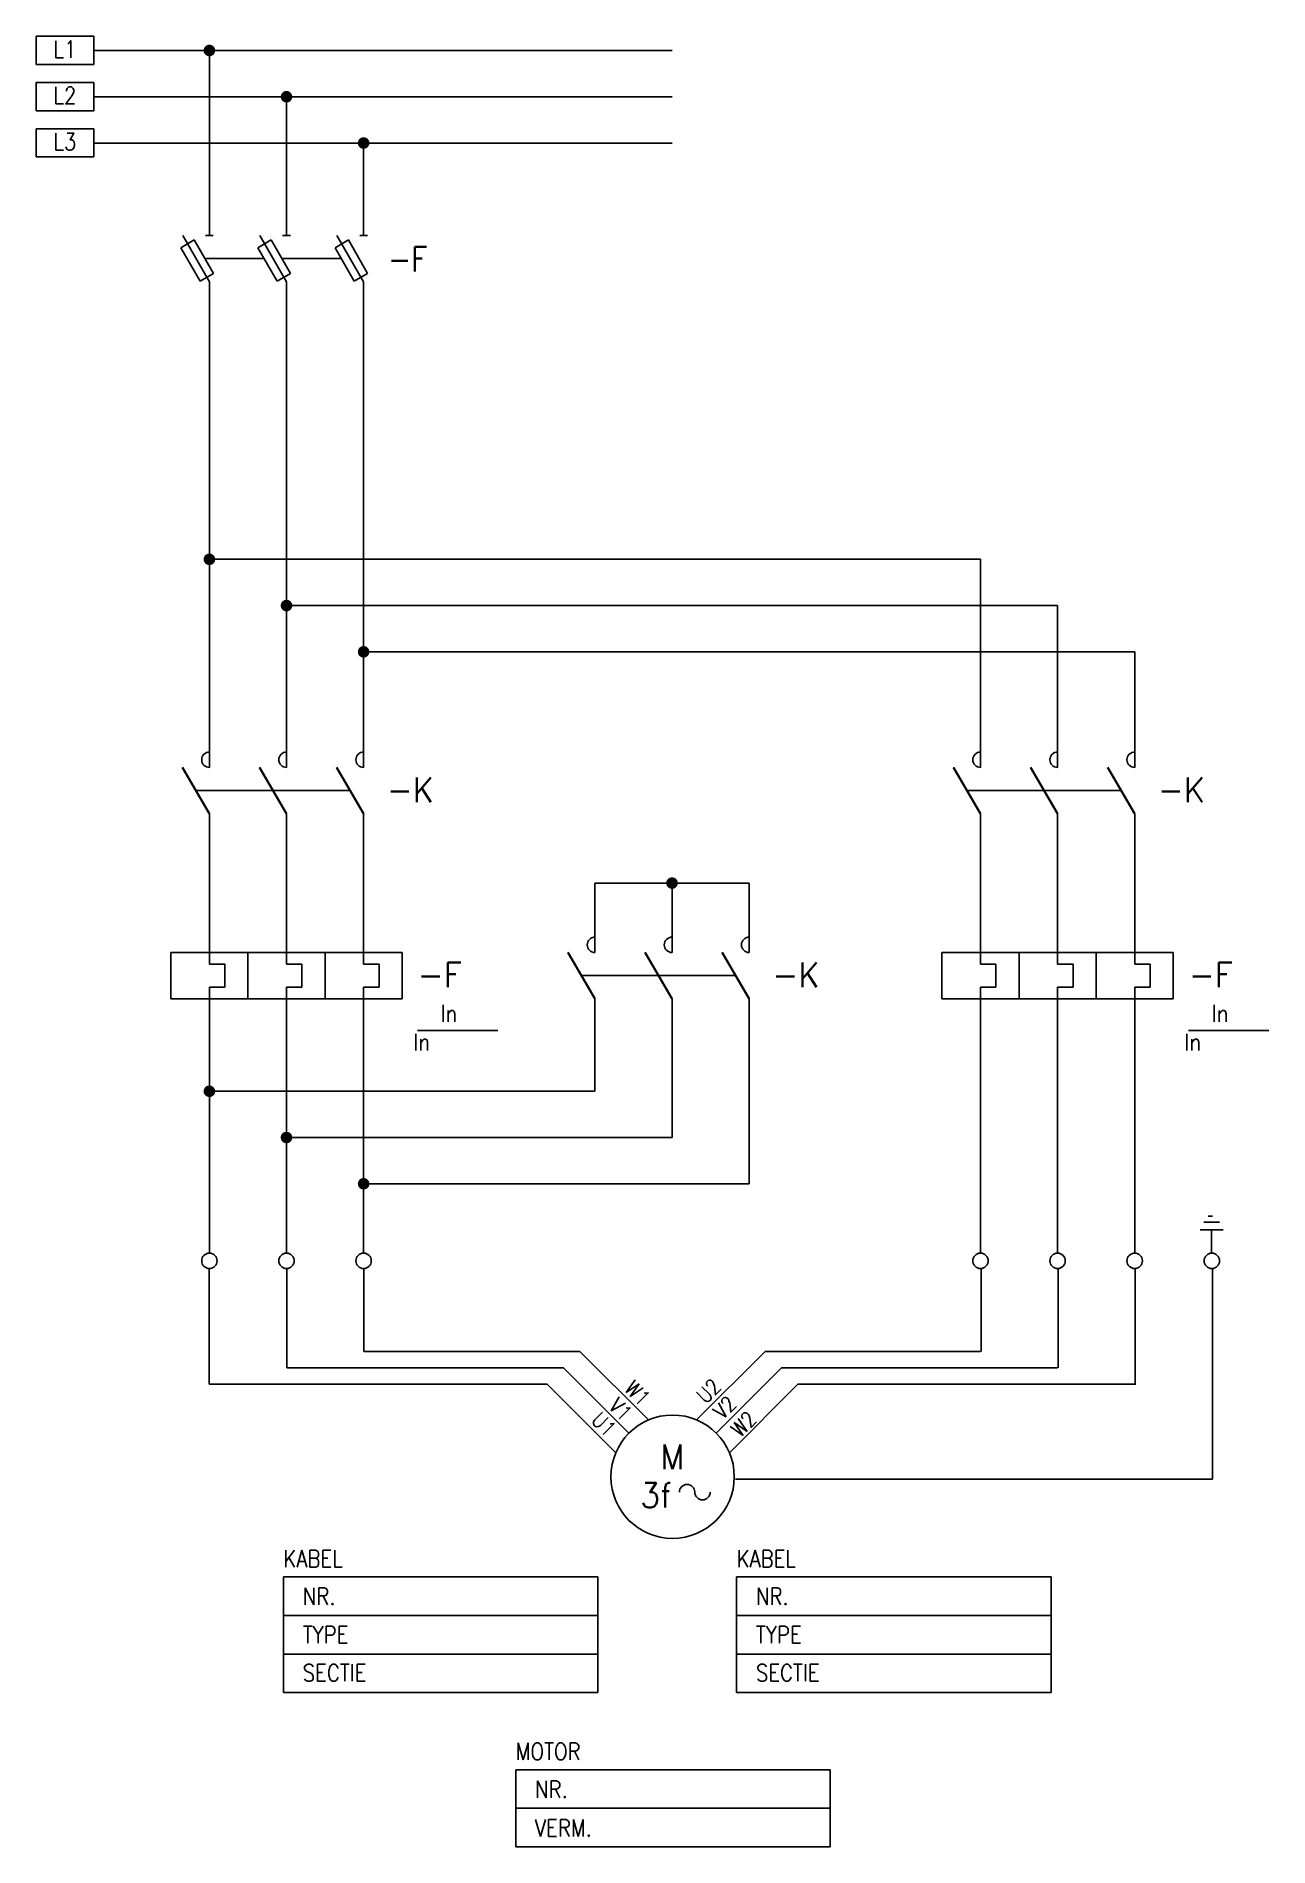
# Model space of a CAD drawing. Extents: x 153 to 312, y 28 to 263.
import ezdxf
from ezdxf.enums import TextEntityAlignment as Align

# ---------------------------------------------------------------- set-up
doc = ezdxf.new("R2010")
doc.units = 0
doc.header["$LTSCALE"] = 6
doc.linetypes.add('DASHED', pattern=[0])
doc.linetypes.add('HIDDEN', pattern=[0])
for name, color, linetype in [('1', 8, 'CONTINUOUS'), ('10', 8, 'DASHED'), ('11', 8, 'DASHED'), ('12', 30, 'DASHED'), ('2', 62, 'CONTINUOUS'), ('3', 30, 'CONTINUOUS'), ('30', 8, 'CONTINUOUS')]:
    doc.layers.add(name, color=color, linetype=linetype)
doc.styles.get("Standard").update_dxf_attribs({"font": 'simplex', "width": 0.85})

# ---------------------------------------------------------------- blocks, each defined once
blk = doc.blocks.new('THERMIEK')
at = {"layer": '1', "color": 0}
for p, q in [((-25, 6), (5, 6)), ((-25, 0), (-25, 6)), ((-20, 6), (-20, 4.5)), ((-15, 6), (-15, 0)), ((-10, 6), (-10, 4.5)), ((-5, 0), (-5, 6)), ((0, 6), (0, 4.5)), ((5, 6), (5, 0)), ((-20, 4.5), (-18, 4.5)), ((-18, 4.5), (-18, 1.5)), ((-10, 4.5), (-8, 4.5)), ((-8, 4.5), (-8, 1.5)), ((0, 4.5), (2, 4.5)), ((2, 4.5), (2, 1.5)), ((5, 0), (-25, 0)), ((-18, 1.5), (-20, 1.5)), ((-20, 1.5), (-20, 0)), ((-8, 1.5), (-10, 1.5)), ((-10, 1.5), (-10, 0)), ((2, 1.5), (0, 1.5)), ((0, 1.5), (0, 0)), ((6.99, -4.12), (17.39, -4.12))]:
    blk.add_line(p, q, dxfattribs=at)
at = {"layer": '1', "color": 0, "width": 0.85}
for tag, p in [('IN', (10, -3)), ('BEREIK', (6.46, -6.73))]:
    blk.add_attdef(tag, p, '', height=2.2, dxfattribs=at)
at = {"layer": '10', "color": 0, "width": 0.95}
for p in [(-22, 7), (-12, 7), (-2, 7), (-22, -3), (-12, -3), (-2, -3)]:
    blk.add_attdef('N', text='', height=2.2, dxfattribs=at).set_placement(p, align=Align.RIGHT)
at = {"layer": '11', "color": 0, "width": 0.85}
blk.add_attdef('BORD', (7.4, 6.74), '', height=3.2, dxfattribs=at)
at = {"layer": '12', "color": 0, "width": 0.95}
blk.add_attdef('KODE', (7, 1.5), '', height=3.2, dxfattribs=at)
blk = doc.blocks.new('KONT3')
at = {"layer": '1', "color": 0, "linetype": 'HIDDEN'}
blk.add_line((-1.73, 3), (-21.73, 3), dxfattribs=at)
at = {"layer": '1', "color": 0, "const_width": 0.3}
for points in [[(-20, 0), (-23.51, 6.02)], [(-10, 0), (-13.51, 6.02)], [(0, 0), (-3.51, 6.02)]]:
    blk.add_lwpolyline(points, dxfattribs=at)
at = {"layer": '1', "color": 0}
for centre in [(-20, 7), (-10, 7), (0, 7)]:
    blk.add_arc(centre, 1, 90, 270, dxfattribs=at)
at = {"layer": '10', "color": 0, "width": 0.95}
for p in [(-22, 7), (-12, 7), (-2, 7), (-22, -3), (-12, -3), (-2, -3)]:
    blk.add_attdef('N', text='', height=2.2, dxfattribs=at).set_placement(p, align=Align.RIGHT)
at = {"layer": '11', "color": 0, "width": 0.85}
blk.add_attdef('BORD', (3.66, 6.75), '', height=3.2, dxfattribs=at)
at = {"layer": '12', "color": 0, "width": 0.95}
blk.add_attdef('KODE', (3, 1.5), '', height=3.2, dxfattribs=at)
blk = doc.blocks.new('SCHZEK3')
at = {"layer": '1', "color": 0}
for p, q in [((-23.71, 4.42), (-21.98, 5.42)), ((-20, 0), (-23.46, 6)), ((-21.98, 5.42), (-19.48, 1.09)), ((-20.5, 6), (-19.5, 6)), ((-13.71, 4.42), (-11.98, 5.42)), ((-10, 0), (-13.46, 6)), ((-11.98, 5.42), (-9.48, 1.09)), ((-10.5, 6), (-9.5, 6)), ((-3.71, 4.42), (-1.98, 5.42)), ((0, 0), (-3.46, 6)), ((-1.98, 5.42), (0.52, 1.09)), ((-0.5, 6), (0.5, 6)), ((-21.21, 0.09), (-23.71, 4.42)), ((-11.21, 0.09), (-13.71, 4.42)), ((-1.21, 0.09), (-3.71, 4.42)), ((-19.48, 1.09), (-21.21, 0.09)), ((-9.48, 1.09), (-11.21, 0.09)), ((0.52, 1.09), (-1.21, 0.09))]:
    blk.add_line(p, q, dxfattribs=at)
at = {"layer": '1', "color": 0, "linetype": 'HIDDEN'}
for p, q in [((-20.58, 3), (-12.89, 3)), ((-10.58, 3), (-2.89, 3))]:
    blk.add_line(p, q, dxfattribs=at)
at = {"layer": '1', "color": 0, "width": 0.95}
blk.add_attdef('AMP.', (3, -3), '', height=2.2, dxfattribs=at)
at = {"layer": '11', "color": 0, "width": 0.85}
blk.add_attdef('BORD', (3.41, 6.57), '', height=3.2, dxfattribs=at)
at = {"layer": '12', "color": 0, "width": 0.85}
blk.add_attdef('CODE', (3.16, 1.33), '', height=3.2, dxfattribs=at)
blk = doc.blocks.new('DOP')
at = {"layer": '1', "color": 0, "const_width": 0.7}
blk.add_lwpolyline([(-0.4, 0, 1), (0.4, 0, 1)], format="xyb", close=True, dxfattribs=at)
blk = doc.blocks.new('POT')
at = {"layer": '1', "color": 0}
for p, q in [((-7.46, 1.85), (-7.46, -1.81)), ((0.03, 1.85), (-7.46, 1.85)), ((0.03, -1.81), (0.03, 1.85)), ((-7.46, -1.81), (0.03, -1.81))]:
    blk.add_line(p, q, dxfattribs=at)
at = {"layer": '1', "color": 0, "width": 0.85}
blk.add_attdef('XX', text='', height=2.2, dxfattribs=at).set_placement((-3.74, -0.93), align=Align.CENTER)
blk = doc.blocks.new('TESTMAD')
at = {"layer": '1', "color": 0}
for p, q in [((129.54, 4.8), (130.08, 4.8)), ((131.48, 3.03), (128.48, 3.03)), ((128.98, 4.03), (130.98, 4.03)), ((129.98, 0.03), (129.98, 3.03)), ((-0.04, -16.98), (-0.04, -2.09)), ((10.06, -14.86), (10.06, -2.09)), ((20.02, -12.74), (20.02, -2.09)), ((100.07, -1.99), (100.07, -12.75)), ((110.07, -1.99), (110.07, -14.86)), ((120.07, -1.99), (120.07, -17.1)), ((130.07, -1.99), (130.07, -29.32)), ((48.05, -12.74), (20.02, -12.74)), ((56.95, -21.63), (48.05, -12.74)), ((63.19, -21.63), (72.09, -12.74)), ((72.09, -12.74), (100, -12.74)), ((45.93, -14.86), (10.06, -14.86)), ((54.41, -23.34), (45.93, -14.86)), ((65.73, -23.34), (74.21, -14.86)), ((74.21, -14.86), (110, -14.86)), ((43.81, -16.98), (-0.04, -16.98)), ((52.7, -25.88), (43.81, -16.98)), ((67.43, -25.88), (76.33, -16.98)), ((76.33, -16.98), (120, -16.98)), ((130.07, -29.32), (68.22, -29.32)), ((9.61, -42), (50.39, -42)), ((9.61, -42), (9.61, -57)), ((50.39, -42), (50.39, -57)), ((68.38, -42), (68.38, -57)), ((68.38, -42), (109.15, -42)), ((109.15, -42), (109.15, -57)), ((9.61, -47), (50.39, -47)), ((68.38, -47), (109.15, -47)), ((9.61, -52), (50.39, -52)), ((68.38, -52), (109.15, -52)), ((9.61, -57), (50.39, -57)), ((68.38, -57), (109.15, -57)), ((39.73, -67), (80.51, -67)), ((39.73, -67), (39.73, -77)), ((80.51, -67), (80.51, -77)), ((39.73, -72), (80.51, -72)), ((39.73, -77), (80.51, -77))]:
    blk.add_line(p, q, dxfattribs=at)
for centre in [(0, -0.99), (10, -0.99), (20, -0.99), (100, -0.99), (110, -0.99), (120, -0.99), (130, -0.99)]:
    blk.add_circle(centre, 1, dxfattribs=at)
for centre, start, end in [((61.95, -31), 0, 180), ((63.95, -31), 180, 0)]:
    blk.add_arc(centre, 1, start, end, dxfattribs=at)
at = {"layer": '3', "color": 0}
blk.add_circle((60.07, -29), 8, dxfattribs=at)
at = {"layer": '1', "color": 0, "width": 0.85}
for s, rotation, p in [('W1', 315, (53.69, -17.73)), ('V1', 315, (51.66, -19.99)), ('U2', 45, (64.36, -19.67)), ('V2', 45, (66.56, -21.71)), ('U1', 315, (49.37, -21.82)), ('W2', 45, (68.85, -24))]:
    blk.add_text(s, height=2, rotation=rotation, dxfattribs=at).set_placement(p)
at = {"layer": '1', "color": 0, "width": 0.95}
blk.add_text('M', height=3.2, dxfattribs=at).set_placement((60.07, -28), align=Align.CENTER)
at = {"layer": '1', "color": 0}
for s, height, width, p in [('3f', 3.2, 0.95, (55.85, -33)), ('KABEL', 2.2, 0.85, (9.6, -40.73)), ('KABEL', 2.2, 0.85, (68.37, -40.73)), ('NR.', 2.2, 0.85, (12.11, -45.6)), ('NR.', 2.2, 0.85, (70.88, -45.6)), ('TYPE', 2.2, 0.85, (12.11, -50.59)), ('TYPE', 2.2, 0.85, (70.88, -50.59)), ('SECTIE', 2.2, 0.85, (12.11, -55.53)), ('SECTIE', 2.2, 0.85, (70.88, -55.53)), ('MOTOR', 2.2, 0.85, (39.72, -65.73)), ('NR.', 2.2, 0.85, (42.23, -70.66)), ('VERM.', 2.2, 0.85, (42.23, -75.67))]:
    blk.add_text(s, height=height, dxfattribs=dict(at, width=width)).set_placement(p)
at = {"layer": '1', "color": 0, "width": 0.85}
for tag, p in [('NR', (25.38, -45.8)), ('NR', (83.54, -45.8)), ('TYPE', (25.17, -50.8)), ('TYPE', (84.16, -50.8)), ('SECTIE', (25.17, -55.55)), ('SECTIE', (83.95, -55.55)), ('NR', (57.74, -70.81)), ('VERM', (61.05, -75.64))]:
    blk.add_attdef(tag, p, '', height=2.2, dxfattribs=at)
at = {"layer": '10', "color": 0, "width": 0.85}
blk.add_attdef('-X', text='', height=2.2, dxfattribs=at).set_placement((-2.08, -0.13), align=Align.RIGHT)
for p in [(1.7, 0.05), (11.6, -0.17), (21.5, -0.17), (101.81, -0.17), (111.54, -0.17), (121.62, -0.17), (132.06, -0.17)]:
    blk.add_attdef('NR', p, '', height=2.2, dxfattribs=at)

msp = doc.modelspace()

# ---------------------------------------------------------------- linework, layer by layer
at = {"layer": '1', "color": 0}
for p, q in [((160, 261), (235, 261)), ((175, 261), (175, 237)), ((160, 255), (235, 255)), ((185, 255), (185, 237)), ((160, 249), (235, 249)), ((195, 249), (195, 237)), ((175, 231), (175, 168)), ((185, 231), (185, 168)), ((195, 231), (195, 168)), ((175, 195), (275, 195)), ((275, 195), (275, 168)), ((185, 189), (285, 189)), ((285, 189), (285, 168)), ((195, 183), (295, 183)), ((295, 183), (295, 168)), ((175, 162), (175, 144)), ((185, 162), (185, 144)), ((195, 162), (195, 144)), ((275, 162), (275, 144)), ((285, 144), (285, 162)), ((295, 162), (295, 144)), ((225, 153), (245, 153)), ((225, 144), (225, 153)), ((235, 144), (235, 153)), ((245, 153), (245, 144)), ((175, 138), (175, 105.01)), ((185, 138), (185, 105.01)), ((195, 138), (195, 105.01)), ((225, 126), (225, 138)), ((235, 120), (235, 138)), ((245, 114), (245, 138)), ((275, 138), (275, 105)), ((285, 105), (285, 138)), ((295, 105), (295, 138)), ((175, 126), (225, 126)), ((185, 120), (235, 120)), ((195, 114), (245, 114))]:
    msp.add_line(p, q, dxfattribs=at)

# ---------------------------------------------------------------- block references
ref = msp.add_blockref('POT', (160, 261), dxfattribs=at)
ref.add_attrib('XX', 'L1', dxfattribs={"layer": '30', "color": 0, "height": 2.2, "width": 0.85}).set_placement((156.26, 260.07), align=Align.CENTER)
for p in [(175, 261), (185, 255), (195, 249), (175, 195), (185, 189), (195, 183), (235, 153), (175, 126), (185, 120), (195, 114)]:
    msp.add_blockref('DOP', p, dxfattribs=at)
ref = msp.add_blockref('POT', (160, 255), dxfattribs=at)
ref.add_attrib('XX', 'L2', dxfattribs={"layer": '30', "color": 0, "height": 2.2, "width": 0.85}).set_placement((156.26, 254.07), align=Align.CENTER)
ref = msp.add_blockref('POT', (160, 249), dxfattribs=at)
ref.add_attrib('XX', 'L3', dxfattribs={"layer": '30', "color": 0, "height": 2.2, "width": 0.85}).set_placement((156.26, 248.07), align=Align.CENTER)
for p in [(195, 162), (295, 162)]:
    msp.add_blockref('KONT3', p, dxfattribs=at).add_auto_attribs({'KODE': '-K'})
at = {"layer": '2', "color": 0}
for name, p, values in [('SCHZEK3', (195, 231), {'CODE': '-F'}), ('KONT3', (245, 138), {'KODE': '-K'}), ('THERMIEK', (195, 138), {'KODE': '-F', 'IN': 'In', 'BEREIK': 'In'}), ('THERMIEK', (295, 138), {'KODE': '-F', 'IN': 'In', 'BEREIK': 'In'})]:
    msp.add_blockref(name, p, dxfattribs=at).add_auto_attribs(values)
msp.add_blockref('TESTMAD', (175, 105), dxfattribs=at)

doc.saveas('drawing.dxf')
